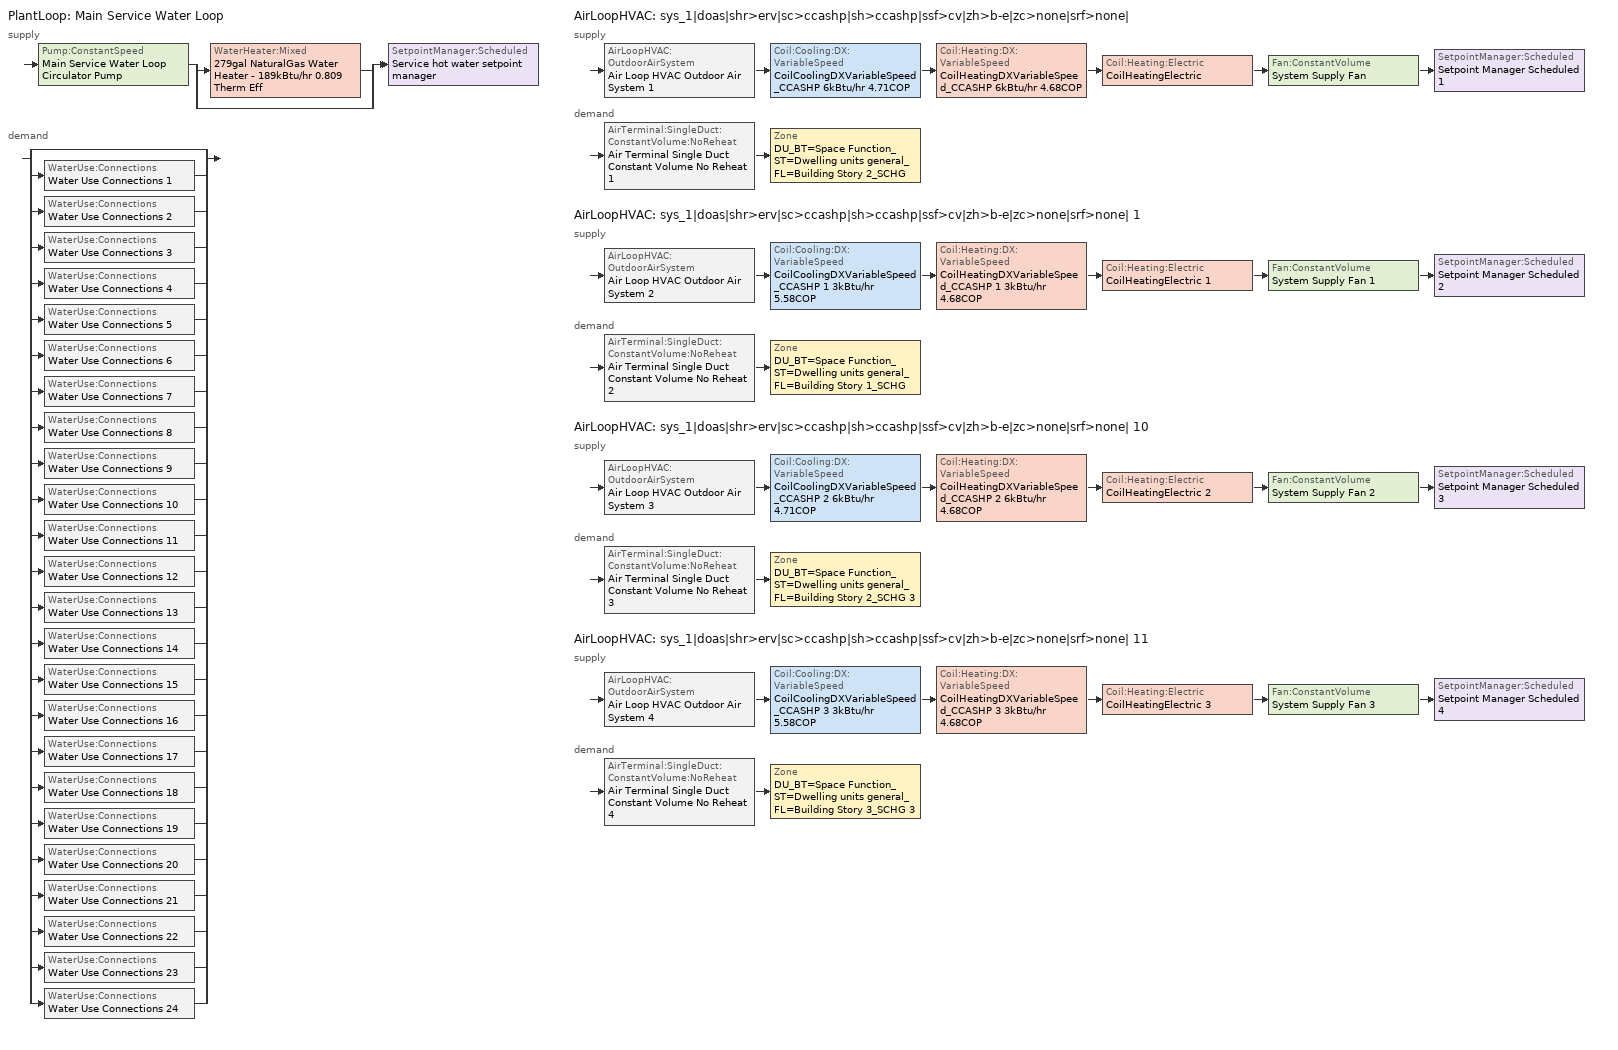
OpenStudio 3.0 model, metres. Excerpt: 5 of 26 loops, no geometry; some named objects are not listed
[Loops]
PlantLoop 'Main Service Water Loop'
 supply: Pump:ConstantSpeed 'Main Service Water Loop Circulator Pump' > split
  | WaterHeater:Mixed '279gal NaturalGas Water Heater - 189kBtu/hr 0.809 Therm Eff'
  | bypass
  join > SetpointManager:Scheduled 'Service hot water setpoint manager'
 demand: split
  | bypass
  | WaterUse:Connections 'Water Use Connections 1'
  | WaterUse:Connections 'Water Use Connections 2'
  | WaterUse:Connections 'Water Use Connections 3'
  | WaterUse:Connections 'Water Use Connections 4'
  | WaterUse:Connections 'Water Use Connections 5'
  | WaterUse:Connections 'Water Use Connections 6'
  | WaterUse:Connections 'Water Use Connections 7'
  | WaterUse:Connections 'Water Use Connections 8'
  | WaterUse:Connections 'Water Use Connections 9'
  | WaterUse:Connections 'Water Use Connections 10'
  | WaterUse:Connections 'Water Use Connections 11'
  | WaterUse:Connections 'Water Use Connections 12'
  | WaterUse:Connections 'Water Use Connections 13'
  | WaterUse:Connections 'Water Use Connections 14'
  | WaterUse:Connections 'Water Use Connections 15'
  | WaterUse:Connections 'Water Use Connections 16'
  | WaterUse:Connections 'Water Use Connections 17'
  | WaterUse:Connections 'Water Use Connections 18'
  | WaterUse:Connections 'Water Use Connections 19'
  | WaterUse:Connections 'Water Use Connections 20'
  | WaterUse:Connections 'Water Use Connections 21'
  | WaterUse:Connections 'Water Use Connections 22'
  | WaterUse:Connections 'Water Use Connections 23'
  | WaterUse:Connections 'Water Use Connections 24'
AirLoopHVAC 'sys_1|doas|shr>erv|sc>ccashp|sh>ccashp|ssf>cv|zh>b-e|zc>none|srf>none|'
 supply: AirLoopHVAC:OutdoorAirSystem 'Air Loop HVAC Outdoor Air System 1' > Coil:Cooling:DX:VariableSpeed 'CoilCoolingDXVariableSpeed_CCASHP 6kBtu/hr 4.71COP' > Coil:Heating:DX:VariableSpeed 'CoilHeatingDXVariableSpeed_CCASHP 6kBtu/hr 4.68COP' > Coil:Heating:Electric 'CoilHeatingElectric' > Fan:ConstantVolume 'System Supply Fan' > SetpointManager:Scheduled 'Setpoint Manager Scheduled 1'
 demand: AirTerminal:SingleDuct:ConstantVolume:NoReheat 'Air Terminal Single Duct Constant Volume No Reheat 1' > Zone 'DU_BT=Space Function_ST=Dwelling units general_FL=Building Story 2_SCHG'
AirLoopHVAC 'sys_1|doas|shr>erv|sc>ccashp|sh>ccashp|ssf>cv|zh>b-e|zc>none|srf>none| 1'
 supply: AirLoopHVAC:OutdoorAirSystem 'Air Loop HVAC Outdoor Air System 2' > Coil:Cooling:DX:VariableSpeed 'CoilCoolingDXVariableSpeed_CCASHP 1 3kBtu/hr 5.58COP' > Coil:Heating:DX:VariableSpeed 'CoilHeatingDXVariableSpeed_CCASHP 1 3kBtu/hr 4.68COP' > Coil:Heating:Electric 'CoilHeatingElectric 1' > Fan:ConstantVolume 'System Supply Fan 1' > SetpointManager:Scheduled 'Setpoint Manager Scheduled 2'
 demand: AirTerminal:SingleDuct:ConstantVolume:NoReheat 'Air Terminal Single Duct Constant Volume No Reheat 2' > Zone 'DU_BT=Space Function_ST=Dwelling units general_FL=Building Story 1_SCHG'
AirLoopHVAC 'sys_1|doas|shr>erv|sc>ccashp|sh>ccashp|ssf>cv|zh>b-e|zc>none|srf>none| 10'
 supply: AirLoopHVAC:OutdoorAirSystem 'Air Loop HVAC Outdoor Air System 3' > Coil:Cooling:DX:VariableSpeed 'CoilCoolingDXVariableSpeed_CCASHP 2 6kBtu/hr 4.71COP' > Coil:Heating:DX:VariableSpeed 'CoilHeatingDXVariableSpeed_CCASHP 2 6kBtu/hr 4.68COP' > Coil:Heating:Electric 'CoilHeatingElectric 2' > Fan:ConstantVolume 'System Supply Fan 2' > SetpointManager:Scheduled 'Setpoint Manager Scheduled 3'
 demand: AirTerminal:SingleDuct:ConstantVolume:NoReheat 'Air Terminal Single Duct Constant Volume No Reheat 3' > Zone 'DU_BT=Space Function_ST=Dwelling units general_FL=Building Story 2_SCHG 3'
AirLoopHVAC 'sys_1|doas|shr>erv|sc>ccashp|sh>ccashp|ssf>cv|zh>b-e|zc>none|srf>none| 11'
 supply: AirLoopHVAC:OutdoorAirSystem 'Air Loop HVAC Outdoor Air System 4' > Coil:Cooling:DX:VariableSpeed 'CoilCoolingDXVariableSpeed_CCASHP 3 3kBtu/hr 5.58COP' > Coil:Heating:DX:VariableSpeed 'CoilHeatingDXVariableSpeed_CCASHP 3 3kBtu/hr 4.68COP' > Coil:Heating:Electric 'CoilHeatingElectric 3' > Fan:ConstantVolume 'System Supply Fan 3' > SetpointManager:Scheduled 'Setpoint Manager Scheduled 4'
 demand: AirTerminal:SingleDuct:ConstantVolume:NoReheat 'Air Terminal Single Duct Constant Volume No Reheat 4' > Zone 'DU_BT=Space Function_ST=Dwelling units general_FL=Building Story 3_SCHG 3'
[Sizing:Zone] Zone Cooling Design Supply Air Temperature Input Method=SupplyAirTemperature; Zone Cooling Design Supply Air Temperature {C}=13; Zone Cooling Design Supply Air Temperature Difference {deltaC}=11.11; Zone Heating Design Supply Air Temperature Input Method=SupplyAirTemperature; Zone Heating Design Supply Air Temperature {C}=43; Zone Heating Design Supply Air Temperature Difference {deltaC}=11.11; Zone Cooling Design Supply Air Humidity Ratio {kg-H2O/kg-air}=0.0085; Zone Heating Design Supply Air Humidity Ratio {kg-H2O/kg-air}=0.008; Zone Heating Sizing Factor=1.3; Zone Cooling Sizing Factor=1.1; Cooling Design Air Flow Method=DesignDay; Heating Design Air Flow Method=DesignDay; Account for Dedicated Outdoor Air System=No; Dedicated Outdoor Air System Control Strategy=NeutralSupplyAir; Dedicated Outdoor Air Low Setpoint Temperature for Design {C}=autosize; Dedicated Outdoor Air High Setpoint Temperature for Design {C}=autosize
DU_BT=Space Function_ST=Dwelling units general_FL=Building Story 2_SCHG; DU_BT=Space Function_ST=Dwelling units general_FL=Building Story 1_SCHG; DU_BT=Space Function_ST=Dwelling units general_FL=Building Story 2_SCHG 3; DU_BT=Space Function_ST=Dwelling units general_FL=Building Story 3_SCHG 3
[Zone equipment]
DU_BT=Space Function_ST=Dwelling units general_FL=Building Story 2_SCHG: Air Terminal Single Duct Constant Volume No Reheat 1, DU_BT=Space Function_ST=Dwelling units general_FL=Building Story 2_SCHG VRF Indoor Unit, DU_BT=Space Function_ST=Dwelling units general_FL=Building Story 2_SCHG Unit Heater
DU_BT=Space Function_ST=Dwelling units general_FL=Building Story 1_SCHG: Air Terminal Single Duct Constant Volume No Reheat 2, DU_BT=Space Function_ST=Dwelling units general_FL=Building Story 1_SCHG VRF Indoor Unit, DU_BT=Space Function_ST=Dwelling units general_FL=Building Story 1_SCHG Unit Heater
DU_BT=Space Function_ST=Dwelling units general_FL=Building Story 2_SCHG 3: Air Terminal Single Duct Constant Volume No Reheat 3, DU_BT=Space Function_ST=Dwelling units general_FL=Building Story 2_SCHG 3 VRF Indoor Unit, DU_BT=Space Function_ST=Dwelling units general_FL=Building Story 2_SCHG 3 Unit Heater
DU_BT=Space Function_ST=Dwelling units general_FL=Building Story 3_SCHG 3: Air Terminal Single Duct Constant Volume No Reheat 4, DU_BT=Space Function_ST=Dwelling units general_FL=Building Story 3_SCHG 3 VRF Indoor Unit, DU_BT=Space Function_ST=Dwelling units general_FL=Building Story 3_SCHG 3 Unit Heater
[PlantLoop]
Main Service Water Loop: Glycol Concentration=0; Maximum Loop Temperature {C}=60; Minimum Loop Temperature {C}=10; Plant Loop Volume {m3}=Autocalculate; Load Distribution Scheme=Optimal
[Sizing:Plant]
Main Service Water Loop: Loop Type=Heating; Design Loop Exit Temperature {C}=60; Loop Design Temperature Difference {deltaC}=5; Sizing Option=NonCoincident; Zone Timesteps in Averaging Window=1; Coincident Sizing Factor Mode=None
[SetpointManager:Scheduled] Control Variable=Temperature
Name | Schedule
Service hot water setpoint manager | Service Water Loop Temp - 140F
Setpoint Manager Scheduled 1 | Makeup-Air Unit Supply Air Temp 23
Setpoint Manager Scheduled 2 | Makeup-Air Unit Supply Air Temp 24
Setpoint Manager Scheduled 3 | Makeup-Air Unit Supply Air Temp 25
Setpoint Manager Scheduled 4 | Makeup-Air Unit Supply Air Temp 26
[Pump:ConstantSpeed]
Main Service Water Loop Circulator Pump: Rated Flow Rate {m3/s}=autosize; Rated Pump Head {Pa}=156183; Rated Power Consumption {W}=autosize; Motor Efficiency=0.7; Fraction of Motor Inefficiencies to Fluid Stream=0; Pump Control Type=Intermittent; Design Power Sizing Method=PowerPerFlowPerPressure; Design Electric Power per Unit Flow Rate {W/(m3/s)}=348701.1; Design Shaft Power per Unit Flow Rate per Unit Head {W-s/m3-Pa}=1.28205
[WaterHeater:Mixed]
279gal NaturalGas Water Heater - 189kBtu/hr 0.809 Therm Eff: Tank Volume {m3}=1.05756; Setpoint Temperature Schedule=Service Water Loop Temp - 140F; Deadband Temperature Difference {deltaC}=2; Maximum Temperature Limit {C}=60; Heater Control Type=Cycle; Heater Maximum Capacity {W}=55257.3; Heater Fuel Type=NaturalGas; Heater Thermal Efficiency=0.808801; Part Load Factor Curve=SWH-EFFFPLR-NECB2011; Off Cycle Parasitic Fuel Consumption Rate {W}=100.559; Off Cycle Parasitic Fuel Type=NaturalGas; Off Cycle Parasitic Heat Fraction to Tank=0.8; On Cycle Parasitic Fuel Consumption Rate {W}=100.559; On Cycle Parasitic Fuel Type=NaturalGas; On Cycle Parasitic Heat Fraction to Tank=0; Ambient Temperature Indicator=Schedule; Ambient Temperature Schedule=Water Heater Ambient Temp Schedule - 70.0f; Off Cycle Loss Coefficient to Ambient Temperature {W/K}=12.5056; On Cycle Loss Coefficient to Ambient Temperature {W/K}=12.5056; Use Side Effectiveness=1; Source Side Effectiveness=1; Use Side Design Flow Rate {m3/s}=autosize; Source Side Design Flow Rate {m3/s}=autosize; Indirect Water Heating Recovery Time {hr}=1.5; Source Side Flow Control Mode=IndirectHeatPrimarySetpoint
[WaterUse:Connections]
Name | Water Use Equipment Name 1
Water Use Connections 1 | G n1 apartment Service Water Use 0.15gal/min
Water Use Connections 2 | G n2 apartment Service Water Use 0.15gal/min
Water Use Connections 3 | G ne apartment Service Water Use 0.15gal/min
Water Use Connections 4 | G nw apartment Service Water Use 0.15gal/min
Water Use Connections 5 | G s1 apartment Service Water Use 0.15gal/min
Water Use Connections 6 | G s2 apartment Service Water Use 0.15gal/min
Water Use Connections 7 | G sw apartment Service Water Use 0.15gal/min
Water Use Connections 8 | M n1 apartment Service Water Use 0.15gal/min
Water Use Connections 9 | M n2 apartment Service Water Use 0.15gal/min
Water Use Connections 10 | M ne apartment Service Water Use 0.15gal/min
Water Use Connections 11 | M nw apartment Service Water Use 0.15gal/min
Water Use Connections 12 | M s1 apartment Service Water Use 0.15gal/min
Water Use Connections 13 | M s2 apartment Service Water Use 0.15gal/min
Water Use Connections 14 | M se apartment Service Water Use 0.15gal/min
Water Use Connections 15 | M sw apartment Service Water Use 0.15gal/min
Water Use Connections 16 | Office Service Water Use 0.07gal/min
Water Use Connections 17 | T n1 apartment Service Water Use 0.15gal/min
Water Use Connections 18 | T n2 apartment Service Water Use 0.15gal/min
Water Use Connections 19 | T ne apartment Service Water Use 0.15gal/min
Water Use Connections 20 | T nw apartment Service Water Use 0.15gal/min
Water Use Connections 21 | T s1 apartment Service Water Use 0.15gal/min
Water Use Connections 22 | T s2 apartment Service Water Use 0.15gal/min
Water Use Connections 23 | T se apartment Service Water Use 0.15gal/min
Water Use Connections 24 | T sw apartment Service Water Use 0.15gal/min
[WaterUse:Equipment:Definition]
Name | Peak Flow Rate {m3/s} | Target Temperature Schedule | Sensible Fraction Schedule | Latent Fraction Schedule
G n1 apartment Service Water Use Def 0.15gal/min | 9.37425e-06 | Schedule Ruleset 5 | Schedule Ruleset 3 | Schedule Ruleset 4
G n2 apartment Service Water Use Def 0.15gal/min | 9.37425e-06 | Schedule Ruleset 8 | Schedule Ruleset 6 | Schedule Ruleset 7
G ne apartment Service Water Use Def 0.15gal/min | 9.37425e-06 | Schedule Ruleset 11 | Schedule Ruleset 9 | Schedule Ruleset 10
G nw apartment Service Water Use Def 0.15gal/min | 9.37425e-06 | Schedule Ruleset 14 | Schedule Ruleset 12 | Schedule Ruleset 13
G s1 apartment Service Water Use Def 0.15gal/min | 9.37425e-06 | Schedule Ruleset 17 | Schedule Ruleset 15 | Schedule Ruleset 16
G s2 apartment Service Water Use Def 0.15gal/min | 9.37425e-06 | Schedule Ruleset 20 | Schedule Ruleset 18 | Schedule Ruleset 19
G sw apartment Service Water Use Def 0.15gal/min | 9.37425e-06 | Schedule Ruleset 23 | Schedule Ruleset 21 | Schedule Ruleset 22
M n1 apartment Service Water Use Def 0.15gal/min | 9.37425e-06 | Schedule Ruleset 26 | Schedule Ruleset 24 | Schedule Ruleset 25
M n2 apartment Service Water Use Def 0.15gal/min | 9.37425e-06 | Schedule Ruleset 29 | Schedule Ruleset 27 | Schedule Ruleset 28
M ne apartment Service Water Use Def 0.15gal/min | 9.37425e-06 | Schedule Ruleset 32 | Schedule Ruleset 30 | Schedule Ruleset 31
M nw apartment Service Water Use Def 0.15gal/min | 9.37425e-06 | Schedule Ruleset 35 | Schedule Ruleset 33 | Schedule Ruleset 34
M s1 apartment Service Water Use Def 0.15gal/min | 9.37425e-06 | Schedule Ruleset 38 | Schedule Ruleset 36 | Schedule Ruleset 37
M s2 apartment Service Water Use Def 0.15gal/min | 9.37425e-06 | Schedule Ruleset 41 | Schedule Ruleset 39 | Schedule Ruleset 40
M se apartment Service Water Use Def 0.15gal/min | 9.37425e-06 | Schedule Ruleset 44 | Schedule Ruleset 42 | Schedule Ruleset 43
M sw apartment Service Water Use Def 0.15gal/min | 9.37425e-06 | Schedule Ruleset 47 | Schedule Ruleset 45 | Schedule Ruleset 46
Office Service Water Use Def 0.07gal/min | 4.21841e-06 | Schedule Ruleset 50 | Schedule Ruleset 48 | Schedule Ruleset 49
T n1 apartment Service Water Use Def 0.15gal/min | 9.37425e-06 | Schedule Ruleset 53 | Schedule Ruleset 51 | Schedule Ruleset 52
T n2 apartment Service Water Use Def 0.15gal/min | 9.37425e-06 | Schedule Ruleset 56 | Schedule Ruleset 54 | Schedule Ruleset 55
T ne apartment Service Water Use Def 0.15gal/min | 9.37425e-06 | Schedule Ruleset 59 | Schedule Ruleset 57 | Schedule Ruleset 58
T nw apartment Service Water Use Def 0.15gal/min | 9.37425e-06 | Schedule Ruleset 62 | Schedule Ruleset 60 | Schedule Ruleset 61
T s1 apartment Service Water Use Def 0.15gal/min | 9.37425e-06 | Schedule Ruleset 65 | Schedule Ruleset 63 | Schedule Ruleset 64
T s2 apartment Service Water Use Def 0.15gal/min | 9.37425e-06 | Schedule Ruleset 68 | Schedule Ruleset 66 | Schedule Ruleset 67
T se apartment Service Water Use Def 0.15gal/min | 9.37425e-06 | Schedule Ruleset 71 | Schedule Ruleset 69 | Schedule Ruleset 70
T sw apartment Service Water Use Def 0.15gal/min | 9.37425e-06 | Schedule Ruleset 74 | Schedule Ruleset 72 | Schedule Ruleset 73
[WaterUse:Equipment]
Name | Water Use Equipment Definition | Space | Flow Rate Fraction Schedule
G n1 apartment Service Water Use 0.15gal/min | G n1 apartment Service Water Use Def 0.15gal/min | G N1 Apartment | NECB-G-Service Water Heating
G n2 apartment Service Water Use 0.15gal/min | G n2 apartment Service Water Use Def 0.15gal/min | G N2 Apartment | NECB-G-Service Water Heating
G ne apartment Service Water Use 0.15gal/min | G ne apartment Service Water Use Def 0.15gal/min | G NE Apartment | NECB-G-Service Water Heating
G nw apartment Service Water Use 0.15gal/min | G nw apartment Service Water Use Def 0.15gal/min | G NW Apartment | NECB-G-Service Water Heating
G s1 apartment Service Water Use 0.15gal/min | G s1 apartment Service Water Use Def 0.15gal/min | G S1 Apartment | NECB-G-Service Water Heating
G s2 apartment Service Water Use 0.15gal/min | G s2 apartment Service Water Use Def 0.15gal/min | G S2 Apartment | NECB-G-Service Water Heating
G sw apartment Service Water Use 0.15gal/min | G sw apartment Service Water Use Def 0.15gal/min | G SW Apartment | NECB-G-Service Water Heating
M n1 apartment Service Water Use 0.15gal/min | M n1 apartment Service Water Use Def 0.15gal/min | M N1 Apartment | NECB-G-Service Water Heating
M n2 apartment Service Water Use 0.15gal/min | M n2 apartment Service Water Use Def 0.15gal/min | M N2 Apartment | NECB-G-Service Water Heating
M ne apartment Service Water Use 0.15gal/min | M ne apartment Service Water Use Def 0.15gal/min | M NE Apartment | NECB-G-Service Water Heating
M nw apartment Service Water Use 0.15gal/min | M nw apartment Service Water Use Def 0.15gal/min | M NW Apartment | NECB-G-Service Water Heating
M s1 apartment Service Water Use 0.15gal/min | M s1 apartment Service Water Use Def 0.15gal/min | M S1 Apartment | NECB-G-Service Water Heating
M s2 apartment Service Water Use 0.15gal/min | M s2 apartment Service Water Use Def 0.15gal/min | M S2 Apartment | NECB-G-Service Water Heating
M se apartment Service Water Use 0.15gal/min | M se apartment Service Water Use Def 0.15gal/min | M SE Apartment | NECB-G-Service Water Heating
M sw apartment Service Water Use 0.15gal/min | M sw apartment Service Water Use Def 0.15gal/min | M SW Apartment | NECB-G-Service Water Heating
Office Service Water Use 0.07gal/min | Office Service Water Use Def 0.07gal/min | Office | NECB-C-Service Water Heating
T n1 apartment Service Water Use 0.15gal/min | T n1 apartment Service Water Use Def 0.15gal/min | T N1 Apartment | NECB-G-Service Water Heating
T n2 apartment Service Water Use 0.15gal/min | T n2 apartment Service Water Use Def 0.15gal/min | T N2 Apartment | NECB-G-Service Water Heating
T ne apartment Service Water Use 0.15gal/min | T ne apartment Service Water Use Def 0.15gal/min | T NE Apartment | NECB-G-Service Water Heating
T nw apartment Service Water Use 0.15gal/min | T nw apartment Service Water Use Def 0.15gal/min | T NW Apartment | NECB-G-Service Water Heating
T s1 apartment Service Water Use 0.15gal/min | T s1 apartment Service Water Use Def 0.15gal/min | T S1 Apartment | NECB-G-Service Water Heating
T s2 apartment Service Water Use 0.15gal/min | T s2 apartment Service Water Use Def 0.15gal/min | T S2 Apartment | NECB-G-Service Water Heating
T se apartment Service Water Use 0.15gal/min | T se apartment Service Water Use Def 0.15gal/min | T SE Apartment | NECB-G-Service Water Heating
T sw apartment Service Water Use 0.15gal/min | T sw apartment Service Water Use Def 0.15gal/min | T SW Apartment | NECB-G-Service Water Heating
[AirLoopHVAC] Design Supply Air Flow Rate {m3/s}=AutoSize
Name | Availability Schedule
sys_1|doas|shr>erv|sc>ccashp|sh>ccashp|ssf>cv|zh>b-e|zc>none|srf>none| | sys_1|doas|shr>none|sc>ccashp|sh>ccashp|ssf>cv|zh>b-e|zc>none|srf>none| Occ Sch
sys_1|doas|shr>erv|sc>ccashp|sh>ccashp|ssf>cv|zh>b-e|zc>none|srf>none| 1 | sys_1|doas|shr>none|sc>ccashp|sh>ccashp|ssf>cv|zh>b-e|zc>none|srf>none| 1 Occ Sch
sys_1|doas|shr>erv|sc>ccashp|sh>ccashp|ssf>cv|zh>b-e|zc>none|srf>none| 10 | sys_1|doas|shr>none|sc>ccashp|sh>ccashp|ssf>cv|zh>b-e|zc>none|srf>none| 10 Occ Sch
sys_1|doas|shr>erv|sc>ccashp|sh>ccashp|ssf>cv|zh>b-e|zc>none|srf>none| 11 | sys_1|doas|shr>none|sc>ccashp|sh>ccashp|ssf>cv|zh>b-e|zc>none|srf>none| 11 Occ Sch
[Sizing:System] Type of Load to Size On=VentilationRequirement; Design Outdoor Air Flow Rate {m3/s}=Autosize; Central Heating Maximum System Air Flow Ratio=1; Preheat Design Temperature {C}=7; Preheat Design Humidity Ratio {kg-H2O/kg-Air}=0.008; Precool Design Temperature {C}=13; Precool Design Humidity Ratio {kg-H2O/kg-Air}=0.008; Central Cooling Design Supply Air Temperature {C}=19.9; Central Heating Design Supply Air Temperature {C}=20; Sizing Option=NonCoincident; 100% Outdoor Air in Cooling=Yes; 100% Outdoor Air in Heating=Yes; Central Cooling Design Supply Air Humidity Ratio {kg-H2O/kg-Air}=0.0085; Central Heating Design Supply Air Humidity Ratio {kg-H2O/kg-Air}=0.008; Cooling Design Air Flow Method=DesignDay; Cooling Design Air Flow Rate {m3/s}=0; Heating Design Air Flow Method=DesignDay; Heating Design Air Flow Rate {m3/s}=0; System Outdoor Air Method=ZoneSum; Zone Maximum Outdoor Air Fraction=1; Cooling Supply Air Flow Rate Per Floor Area {m3/s-m2}=0.00996765; Cooling Fraction of Autosized Cooling Supply Air Flow Rate=1; Cooling Supply Air Flow Rate Per Unit Cooling Capacity {m3/s-W}=3.94755e-05; Heating Supply Air Flow Rate Per Floor Area {m3/s-m2}=0.00996765; Heating Fraction of Autosized Heating Supply Air Flow Rate=1; Heating Fraction of Autosized Cooling Supply Air Flow Rate=1; Heating Supply Air Flow Rate Per Unit Heating Capacity {m3/s-W}=3.15882e-05; Cooling Design Capacity Method=CoolingDesignCapacity; Cooling Design Capacity {W}=autosize; Cooling Design Capacity Per Floor Area {W/m2}=234.7; Fraction of Autosized Cooling Design Capacity=1; Heating Design Capacity Method=HeatingDesignCapacity; Heating Design Capacity {W}=autosize; Heating Design Capacity Per Floor Area {W/m2}=157; Fraction of Autosized Heating Design Capacity=1; Central Cooling Capacity Control Method=OnOff
sys_1|doas|shr>erv|sc>ccashp|sh>ccashp|ssf>cv|zh>b-e|zc>none|srf>none|; sys_1|doas|shr>erv|sc>ccashp|sh>ccashp|ssf>cv|zh>b-e|zc>none|srf>none| 1; sys_1|doas|shr>erv|sc>ccashp|sh>ccashp|ssf>cv|zh>b-e|zc>none|srf>none| 10; sys_1|doas|shr>erv|sc>ccashp|sh>ccashp|ssf>cv|zh>b-e|zc>none|srf>none| 11
[Fan:ConstantVolume] Availability Schedule=Always On Discrete; Fan Total Efficiency=0.39975; Maximum Flow Rate {m3/s}=AutoSize; Motor Efficiency=0.615
Name | Pressure Rise {Pa}
System Supply Fan; System Supply Fan 1; System Supply Fan 2; System Supply Fan 3 | 640
DU_BT=Space Function_ST=Dwelling units general_FL=Building Story 2_SCHG Unit Heater Fan; DU_BT=Space Function_ST=Dwelling units general_FL=Building Story 1_SCHG Unit Heater Fan; DU_BT=Space Function_ST=Dwelling units general_FL=Building Story 2_SCHG 3 Unit Heater Fan; DU_BT=Space Function_ST=Dwelling units general_FL=Building Story 3_SCHG 3 Unit Heater Fan | 36.8769
[Coil:Cooling:DX:VariableSpeed] Nominal Speed Level=1; Rated Air Flow Rate At Selected Nominal Speed Level {m3/s}=autosize; Nominal Time for Condensate to Begin Leaving the Coil {s}=0; Initial Moisture Evaporation Rate Divided by Steady-State AC Latent Capacity=0; Condenser Type=AirCooled; Evaporative Condenser Pump Rated Power Consumption {W}=0; Crankcase Heater Capacity {W}=0; Maximum Outdoor Dry-Bulb Temperature for Crankcase Heater Operation {C}=10; Minimum Outdoor Dry-Bulb Temperature for Compressor Operation {C}=-25; Basin Heater Capacity {W/K}=0; Basin Heater Setpoint Temperature {C}=2
Name | Gross Rated Total Cooling Capacity At Selected Nominal Speed Level {W} | Energy Part Load Fraction Curve
CoilCoolingDXVariableSpeed_CCASHP 6kBtu/hr 4.71COP | 1815.51 | Mitsubishi Hyper Heating VRF Outdoor Unit CPLFFPLR curve
CoilCoolingDXVariableSpeed_CCASHP 1 3kBtu/hr 5.58COP | 907.753 | Mitsubishi Hyper Heating VRF Outdoor Unit CPLFFPLR curve 1
CoilCoolingDXVariableSpeed_CCASHP 2 6kBtu/hr 4.71COP | 1815.51 | Mitsubishi Hyper Heating VRF Outdoor Unit CPLFFPLR curve 12
CoilCoolingDXVariableSpeed_CCASHP 3 3kBtu/hr 5.58COP | 907.753 | Mitsubishi Hyper Heating VRF Outdoor Unit CPLFFPLR curve 18
[Coil:Heating:Electric] Availability Schedule=Always On Discrete
CoilHeatingElectric; CoilHeatingElectric 1; CoilHeatingElectric 2; CoilHeatingElectric 3; DU_BT=Space Function_ST=Dwelling units general_FL=Building Story 2_SCHG Unit Heater Htg Coil; DU_BT=Space Function_ST=Dwelling units general_FL=Building Story 1_SCHG Unit Heater Htg Coil; DU_BT=Space Function_ST=Dwelling units general_FL=Building Story 2_SCHG 3 Unit Heater Htg Coil; DU_BT=Space Function_ST=Dwelling units general_FL=Building Story 3_SCHG 3 Unit Heater Htg Coil
[Coil:Heating:DX:VariableSpeed] Nominal Speed Level=1; Rated Air Flow Rate At Selected Nominal Speed Level {m3/s}=autosize; Minimum Outdoor Dry-Bulb Temperature for Compressor Operation {C}=-25; Maximum Outdoor Dry-Bulb Temperature for Defrost Operation {C}=5; Crankcase Heater Capacity {W}=0.001; Maximum Outdoor Dry-Bulb Temperature for Crankcase Heater Operation {C}=10; Defrost Strategy=ReverseCycle; Defrost Control=OnDemand; Defrost Time Period Fraction=0.166667; Resistive Defrost Heater Capacity {W}=autosize
Name | Rated Heating Capacity At Selected Nominal Speed Level {W} | Energy Part Load Fraction Curve | Defrost Energy Input Ratio Function of Temperature Curve
CoilHeatingDXVariableSpeed_CCASHP 6kBtu/hr 4.68COP | 1815.51 | Mitsubishi Hyper Heating VRF Outdoor Unit HPLFFPLR curve | Mitsubishi Hyper Heating VRF Outdoor Unit Defrost HEIRFT curve
CoilHeatingDXVariableSpeed_CCASHP 1 3kBtu/hr 4.68COP | 907.753 | Mitsubishi Hyper Heating VRF Outdoor Unit HPLFFPLR curve 1 | Mitsubishi Hyper Heating VRF Outdoor Unit Defrost HEIRFT curve 1
CoilHeatingDXVariableSpeed_CCASHP 2 6kBtu/hr 4.68COP | 1815.51 | Mitsubishi Hyper Heating VRF Outdoor Unit HPLFFPLR curve 12 | Mitsubishi Hyper Heating VRF Outdoor Unit Defrost HEIRFT curve 2
CoilHeatingDXVariableSpeed_CCASHP 3 3kBtu/hr 4.68COP | 907.753 | Mitsubishi Hyper Heating VRF Outdoor Unit HPLFFPLR curve 18 | Mitsubishi Hyper Heating VRF Outdoor Unit Defrost HEIRFT curve 3
[Controller:OutdoorAir] Minimum Outdoor Air Flow Rate {m3/s}=autosize; Maximum Outdoor Air Flow Rate {m3/s}=Autosize; Economizer Control Type=NoEconomizer; Economizer Control Action Type=ModulateFlow; Economizer Maximum Limit Dry-Bulb Temperature {C}=28; Economizer Maximum Limit Enthalpy {J/kg}=64000; Economizer Minimum Limit Dry-Bulb Temperature {C}=-100; Lockout Type=NoLockout; Minimum Limit Type=FixedMinimum; High Humidity Control=No; Heat Recovery Bypass Control Type=BypassWhenWithinEconomizerLimits
Name | Minimum Outdoor Air Schedule | Controller Mechanical Ventilation
Controller Outdoor Air 1 | sys_1|doas|shr>none|sc>ccashp|sh>ccashp|ssf>cv|zh>b-e|zc>none|srf>none| Occ Sch | Controller Mechanical Ventilation 1
Controller Outdoor Air 2 | sys_1|doas|shr>none|sc>ccashp|sh>ccashp|ssf>cv|zh>b-e|zc>none|srf>none| 1 Occ Sch | Controller Mechanical Ventilation 2
Controller Outdoor Air 3 | sys_1|doas|shr>none|sc>ccashp|sh>ccashp|ssf>cv|zh>b-e|zc>none|srf>none| 10 Occ Sch | Controller Mechanical Ventilation 3
Controller Outdoor Air 4 | sys_1|doas|shr>none|sc>ccashp|sh>ccashp|ssf>cv|zh>b-e|zc>none|srf>none| 11 Occ Sch | Controller Mechanical Ventilation 4
[Controller:MechanicalVentilation] Availability Schedule=Always On Discrete; System Outdoor Air Method=ZoneSum
Controller Mechanical Ventilation 1; Controller Mechanical Ventilation 2; Controller Mechanical Ventilation 3; Controller Mechanical Ventilation 4
[AirLoopHVAC:OutdoorAirSystem]
Name | Controller
Air Loop HVAC Outdoor Air System 1 | Controller Outdoor Air 1
Air Loop HVAC Outdoor Air System 2 | Controller Outdoor Air 2
Air Loop HVAC Outdoor Air System 3 | Controller Outdoor Air 3
Air Loop HVAC Outdoor Air System 4 | Controller Outdoor Air 4
[AirTerminal:SingleDuct:ConstantVolume:NoReheat] Availability Schedule=Always On Discrete; Maximum Air Flow Rate {m3/s}=AutoSize
Air Terminal Single Duct Constant Volume No Reheat 1; Air Terminal Single Duct Constant Volume No Reheat 2; Air Terminal Single Duct Constant Volume No Reheat 3; Air Terminal Single Duct Constant Volume No Reheat 4
[Fan:OnOff] Availability Schedule=Always On Discrete; Fan Total Efficiency=0.39975; Pressure Rise {Pa}=36.8769; Maximum Flow Rate {m3/s}=autosize; Motor Efficiency=0.615; Motor In Airstream Fraction=1
Name | Fan Power Ratio Function of Speed Ratio Curve | Fan Efficiency Ratio Function of Speed Ratio Curve
DU_BT=Space Function_ST=Dwelling units general_FL=Building Story 2_SCHG VRF Fan | Fan On Off Power Curve | Fan On Off Efficiency Curve
DU_BT=Space Function_ST=Dwelling units general_FL=Building Story 1_SCHG VRF Fan | Fan On Off Power Curve 1 | Fan On Off Efficiency Curve 1
DU_BT=Space Function_ST=Dwelling units general_FL=Building Story 2_SCHG 3 VRF Fan | Fan On Off Power Curve 2 | Fan On Off Efficiency Curve 2
DU_BT=Space Function_ST=Dwelling units general_FL=Building Story 3_SCHG 3 VRF Fan | Fan On Off Power Curve 3 | Fan On Off Efficiency Curve 3
[Coil:Cooling:DX:VariableRefrigerantFlow] Availability Schedule=Always On Discrete; Rated Total Cooling Capacity {W}=autosize; Rated Sensible Heat Ratio=autosize; Rated Air Flow Rate {m3/s}=autosize
Name | Cooling Capacity Ratio Modifier Function of Temperature Curve | Cooling Capacity Modifier Curve Function of Flow Fraction
DU_BT=Space Function_ST=Dwelling units general_FL=Building Story 2_SCHG VRF Clg Coil | VRFTUCoolCapFT | VRFACCoolCapFFF
DU_BT=Space Function_ST=Dwelling units general_FL=Building Story 1_SCHG VRF Clg Coil | VRFTUCoolCapFT 1 | VRFACCoolCapFFF 1
DU_BT=Space Function_ST=Dwelling units general_FL=Building Story 2_SCHG 3 VRF Clg Coil | VRFTUCoolCapFT 2 | VRFACCoolCapFFF 2
DU_BT=Space Function_ST=Dwelling units general_FL=Building Story 3_SCHG 3 VRF Clg Coil | VRFTUCoolCapFT 3 | VRFACCoolCapFFF 3
[Coil:Heating:DX:VariableRefrigerantFlow] Availability Schedule=Always On Discrete; Rated Total Heating Capacity {W}=autosize; Rated Air Flow Rate {m3/s}=autosize
Name | Heating Capacity Ratio Modifier Function of Temperature Curve | Heating Capacity Modifier Function of Flow Fraction Curve
DU_BT=Space Function_ST=Dwelling units general_FL=Building Story 2_SCHG VRF Htg Coil | Coil Heating DX Variable Refrigerant Flow 1 VRFTUHeatCAPFT | Coil Heating DX Variable Refrigerant Flow 1 VRFACCoolCapFFF
DU_BT=Space Function_ST=Dwelling units general_FL=Building Story 1_SCHG VRF Htg Coil | Coil Heating DX Variable Refrigerant Flow 1 VRFTUHeatCAPFT 1 | Coil Heating DX Variable Refrigerant Flow 1 VRFACCoolCapFFF 1
DU_BT=Space Function_ST=Dwelling units general_FL=Building Story 2_SCHG 3 VRF Htg Coil | Coil Heating DX Variable Refrigerant Flow 1 VRFTUHeatCAPFT 2 | Coil Heating DX Variable Refrigerant Flow 1 VRFACCoolCapFFF 2
DU_BT=Space Function_ST=Dwelling units general_FL=Building Story 3_SCHG 3 VRF Htg Coil | Coil Heating DX Variable Refrigerant Flow 1 VRFTUHeatCAPFT 3 | Coil Heating DX Variable Refrigerant Flow 1 VRFACCoolCapFFF 3
[ZoneHVAC:TerminalUnit:VariableRefrigerantFlow] Terminal Unit Availability schedule=Always On Discrete; Supply Air Flow Rate During Cooling Operation {m3/s}=autosize; Supply Air Flow Rate When No Cooling is Needed {m3/s}=autosize; Supply Air Flow Rate During Heating Operation {m3/s}=autosize; Supply Air Flow Rate When No Heating is Needed {m3/s}=autosize; Outdoor Air Flow Rate During Cooling Operation {m3/s}=1e-06; Outdoor Air Flow Rate During Heating Operation {m3/s}=1e-06; Outdoor Air Flow Rate When No Cooling or Heating is Needed {m3/s}=1e-06; Supply Air Fan Operating Mode Schedule=Always Off Discrete; Zone Terminal Unit On Parasitic Electric Energy Use {W}=1e-06; Zone Terminal Unit Off Parasitic Electric Energy Use {W}=1e-06; Rated Total Heating Capacity Sizing Ratio {W/W}=1.3; Maximum Supply Air Temperature from Supplemental Heater {C}=Autosize; Maximum Outdoor Dry-Bulb Temperature for Supplemental Heater Operation {C}=21
Name | Supply Air Fan | Cooling Coil | Heating Coil
DU_BT=Space Function_ST=Dwelling units general_FL=Building Story 2_SCHG VRF Indoor Unit | DU_BT=Space Function_ST=Dwelling units general_FL=Building Story 2_SCHG VRF Fan | DU_BT=Space Function_ST=Dwelling units general_FL=Building Story 2_SCHG VRF Clg Coil | DU_BT=Space Function_ST=Dwelling units general_FL=Building Story 2_SCHG VRF Htg Coil
DU_BT=Space Function_ST=Dwelling units general_FL=Building Story 1_SCHG VRF Indoor Unit | DU_BT=Space Function_ST=Dwelling units general_FL=Building Story 1_SCHG VRF Fan | DU_BT=Space Function_ST=Dwelling units general_FL=Building Story 1_SCHG VRF Clg Coil | DU_BT=Space Function_ST=Dwelling units general_FL=Building Story 1_SCHG VRF Htg Coil
DU_BT=Space Function_ST=Dwelling units general_FL=Building Story 2_SCHG 3 VRF Indoor Unit | DU_BT=Space Function_ST=Dwelling units general_FL=Building Story 2_SCHG 3 VRF Fan | DU_BT=Space Function_ST=Dwelling units general_FL=Building Story 2_SCHG 3 VRF Clg Coil | DU_BT=Space Function_ST=Dwelling units general_FL=Building Story 2_SCHG 3 VRF Htg Coil
DU_BT=Space Function_ST=Dwelling units general_FL=Building Story 3_SCHG 3 VRF Indoor Unit | DU_BT=Space Function_ST=Dwelling units general_FL=Building Story 3_SCHG 3 VRF Fan | DU_BT=Space Function_ST=Dwelling units general_FL=Building Story 3_SCHG 3 VRF Clg Coil | DU_BT=Space Function_ST=Dwelling units general_FL=Building Story 3_SCHG 3 VRF Htg Coil
[ZoneHVAC:UnitHeater] Availability Schedule=Always On Discrete; Maximum Supply Air Flow Rate {m3/s}=autosize; Fan Control Type=OnOff; Maximum Hot Water Flow Rate {m3/s}=autosize; Minimum Hot Water Flow Rate {m3/s}=0; Heating Convergence Tolerance=0.001
Name | Supply Air Fan | Heating Coil
DU_BT=Space Function_ST=Dwelling units general_FL=Building Story 2_SCHG Unit Heater | DU_BT=Space Function_ST=Dwelling units general_FL=Building Story 2_SCHG Unit Heater Fan | DU_BT=Space Function_ST=Dwelling units general_FL=Building Story 2_SCHG Unit Heater Htg Coil
DU_BT=Space Function_ST=Dwelling units general_FL=Building Story 1_SCHG Unit Heater | DU_BT=Space Function_ST=Dwelling units general_FL=Building Story 1_SCHG Unit Heater Fan | DU_BT=Space Function_ST=Dwelling units general_FL=Building Story 1_SCHG Unit Heater Htg Coil
DU_BT=Space Function_ST=Dwelling units general_FL=Building Story 2_SCHG 3 Unit Heater | DU_BT=Space Function_ST=Dwelling units general_FL=Building Story 2_SCHG 3 Unit Heater Fan | DU_BT=Space Function_ST=Dwelling units general_FL=Building Story 2_SCHG 3 Unit Heater Htg Coil
DU_BT=Space Function_ST=Dwelling units general_FL=Building Story 3_SCHG 3 Unit Heater | DU_BT=Space Function_ST=Dwelling units general_FL=Building Story 3_SCHG 3 Unit Heater Fan | DU_BT=Space Function_ST=Dwelling units general_FL=Building Story 3_SCHG 3 Unit Heater Htg Coil
[Schedule:Constant]
Name | Value
Always On Discrete | 1
Always Off Discrete | 0
[Schedule:Ruleset]
Service Water Loop Temp - 140F: Default Day Schedule=Service Water Loop Temp - 140F Default
Water Heater Ambient Temp Schedule - 70.0f: Default Day Schedule=Water Heater Ambient Temp Schedule - 70.0f Default
Schedule Ruleset 3: Default Day Schedule=Schedule Day 6
Schedule Ruleset 4: Default Day Schedule=Schedule Day 7
Schedule Ruleset 5: Default Day Schedule=Schedule Day 8
NECB-G-Service Water Heating: Default Day Schedule=NECB-G-Service Water Heating Default
Schedule Ruleset 6: Default Day Schedule=Schedule Day 9
Schedule Ruleset 7: Default Day Schedule=Schedule Day 10
Schedule Ruleset 8: Default Day Schedule=Schedule Day 11
Schedule Ruleset 9: Default Day Schedule=Schedule Day 12
Schedule Ruleset 10: Default Day Schedule=Schedule Day 13
Schedule Ruleset 11: Default Day Schedule=Schedule Day 14
Schedule Ruleset 12: Default Day Schedule=Schedule Day 15
Schedule Ruleset 13: Default Day Schedule=Schedule Day 16
Schedule Ruleset 14: Default Day Schedule=Schedule Day 17
Schedule Ruleset 15: Default Day Schedule=Schedule Day 18
Schedule Ruleset 16: Default Day Schedule=Schedule Day 19
Schedule Ruleset 17: Default Day Schedule=Schedule Day 20
Schedule Ruleset 18: Default Day Schedule=Schedule Day 21
Schedule Ruleset 19: Default Day Schedule=Schedule Day 22
Schedule Ruleset 20: Default Day Schedule=Schedule Day 23
Schedule Ruleset 21: Default Day Schedule=Schedule Day 24
Schedule Ruleset 22: Default Day Schedule=Schedule Day 25
Schedule Ruleset 23: Default Day Schedule=Schedule Day 26
Schedule Ruleset 24: Default Day Schedule=Schedule Day 27
Schedule Ruleset 25: Default Day Schedule=Schedule Day 28
Schedule Ruleset 26: Default Day Schedule=Schedule Day 29
Schedule Ruleset 27: Default Day Schedule=Schedule Day 30
Schedule Ruleset 28: Default Day Schedule=Schedule Day 31
Schedule Ruleset 29: Default Day Schedule=Schedule Day 32
Schedule Ruleset 30: Default Day Schedule=Schedule Day 33
Schedule Ruleset 31: Default Day Schedule=Schedule Day 34
Schedule Ruleset 32: Default Day Schedule=Schedule Day 35
Schedule Ruleset 33: Default Day Schedule=Schedule Day 36
Schedule Ruleset 34: Default Day Schedule=Schedule Day 37
Schedule Ruleset 35: Default Day Schedule=Schedule Day 38
Schedule Ruleset 36: Default Day Schedule=Schedule Day 39
Schedule Ruleset 37: Default Day Schedule=Schedule Day 40
Schedule Ruleset 38: Default Day Schedule=Schedule Day 41
Schedule Ruleset 39: Default Day Schedule=Schedule Day 42
Schedule Ruleset 40: Default Day Schedule=Schedule Day 43
Schedule Ruleset 41: Default Day Schedule=Schedule Day 44
Schedule Ruleset 42: Default Day Schedule=Schedule Day 45
Schedule Ruleset 43: Default Day Schedule=Schedule Day 46
Schedule Ruleset 44: Default Day Schedule=Schedule Day 47
Schedule Ruleset 45: Default Day Schedule=Schedule Day 48
Schedule Ruleset 46: Default Day Schedule=Schedule Day 49
Schedule Ruleset 47: Default Day Schedule=Schedule Day 50
Schedule Ruleset 48: Default Day Schedule=Schedule Day 51
Schedule Ruleset 49: Default Day Schedule=Schedule Day 52
Schedule Ruleset 50: Default Day Schedule=Schedule Day 53
NECB-C-Service Water Heating: Default Day Schedule=NECB-C-Service Water Heating Default
Schedule Ruleset 51: Default Day Schedule=Schedule Day 54
Schedule Ruleset 52: Default Day Schedule=Schedule Day 55
Schedule Ruleset 53: Default Day Schedule=Schedule Day 56
Schedule Ruleset 54: Default Day Schedule=Schedule Day 57
Schedule Ruleset 55: Default Day Schedule=Schedule Day 58
Schedule Ruleset 56: Default Day Schedule=Schedule Day 59
Schedule Ruleset 57: Default Day Schedule=Schedule Day 60
Schedule Ruleset 58: Default Day Schedule=Schedule Day 61
Schedule Ruleset 59: Default Day Schedule=Schedule Day 62
Schedule Ruleset 60: Default Day Schedule=Schedule Day 63
Schedule Ruleset 61: Default Day Schedule=Schedule Day 64
Schedule Ruleset 62: Default Day Schedule=Schedule Day 65
Schedule Ruleset 63: Default Day Schedule=Schedule Day 66
Schedule Ruleset 64: Default Day Schedule=Schedule Day 67
Schedule Ruleset 65: Default Day Schedule=Schedule Day 68
Schedule Ruleset 66: Default Day Schedule=Schedule Day 69
Schedule Ruleset 67: Default Day Schedule=Schedule Day 70
Schedule Ruleset 68: Default Day Schedule=Schedule Day 71
Schedule Ruleset 69: Default Day Schedule=Schedule Day 72
Schedule Ruleset 70: Default Day Schedule=Schedule Day 73
Schedule Ruleset 71: Default Day Schedule=Schedule Day 74
Schedule Ruleset 72: Default Day Schedule=Schedule Day 75
Schedule Ruleset 73: Default Day Schedule=Schedule Day 76
Schedule Ruleset 74: Default Day Schedule=Schedule Day 77
Makeup-Air Unit Supply Air Temp 23: Default Day Schedule=Makeup Air Unit Supply Air Temp Default 23
Makeup-Air Unit Supply Air Temp 24: Default Day Schedule=Makeup Air Unit Supply Air Temp Default 24
Makeup-Air Unit Supply Air Temp 25: Default Day Schedule=Makeup Air Unit Supply Air Temp Default 25
Makeup-Air Unit Supply Air Temp 26: Default Day Schedule=Makeup Air Unit Supply Air Temp Default 26
sys_1|doas|shr>none|sc>ccashp|sh>ccashp|ssf>cv|zh>b-e|zc>none|srf>none| Occ Sch: Default Day Schedule=sys_1|doas|shr>none|sc>ccashp|sh>ccashp|ssf>cv|zh>b-e|zc>none|srf>none| Occ Sch Default; Summer Design Day Schedule=sys_1|doas|shr>none|sc>ccashp|sh>ccashp|ssf>cv|zh>b-e|zc>none|srf>none| Occ Sch Summer Design Day; Winter Design Day Schedule=sys_1|doas|shr>none|sc>ccashp|sh>ccashp|ssf>cv|zh>b-e|zc>none|srf>none| Occ Sch Winter Design Day
sys_1|doas|shr>none|sc>ccashp|sh>ccashp|ssf>cv|zh>b-e|zc>none|srf>none| 1 Occ Sch: Default Day Schedule=sys_1|doas|shr>none|sc>ccashp|sh>ccashp|ssf>cv|zh>b-e|zc>none|srf>none| 1 Occ Sch Default; Summer Design Day Schedule=sys_1|doas|shr>none|sc>ccashp|sh>ccashp|ssf>cv|zh>b-e|zc>none|srf>none| 1 Occ Sch Summer Design Day; Winter Design Day Schedule=sys_1|doas|shr>none|sc>ccashp|sh>ccashp|ssf>cv|zh>b-e|zc>none|srf>none| 1 Occ Sch Winter Design Day
sys_1|doas|shr>none|sc>ccashp|sh>ccashp|ssf>cv|zh>b-e|zc>none|srf>none| 10 Occ Sch: Default Day Schedule=sys_1|doas|shr>none|sc>ccashp|sh>ccashp|ssf>cv|zh>b-e|zc>none|srf>none| 10 Occ Sch Default; Summer Design Day Schedule=sys_1|doas|shr>none|sc>ccashp|sh>ccashp|ssf>cv|zh>b-e|zc>none|srf>none| 10 Occ Sch Summer Design Day; Winter Design Day Schedule=sys_1|doas|shr>none|sc>ccashp|sh>ccashp|ssf>cv|zh>b-e|zc>none|srf>none| 10 Occ Sch Winter Design Day
sys_1|doas|shr>none|sc>ccashp|sh>ccashp|ssf>cv|zh>b-e|zc>none|srf>none| 11 Occ Sch: Default Day Schedule=sys_1|doas|shr>none|sc>ccashp|sh>ccashp|ssf>cv|zh>b-e|zc>none|srf>none| 11 Occ Sch Default; Summer Design Day Schedule=sys_1|doas|shr>none|sc>ccashp|sh>ccashp|ssf>cv|zh>b-e|zc>none|srf>none| 11 Occ Sch Summer Design Day; Winter Design Day Schedule=sys_1|doas|shr>none|sc>ccashp|sh>ccashp|ssf>cv|zh>b-e|zc>none|srf>none| 11 Occ Sch Winter Design Day
[Schedule:Day]
Service Water Loop Temp - 140F Default; Schedule Day 8; Schedule Day 11; Schedule Day 14; Schedule Day 17; Schedule Day 20; Schedule Day 23; Schedule Day 26; Schedule Day 29; Schedule Day 32; Schedule Day 35; Schedule Day 38; Schedule Day 41; Schedule Day 44; Schedule Day 47; Schedule Day 50; Schedule Day 53; Schedule Day 56; Schedule Day 59; Schedule Day 62; Schedule Day 65; Schedule Day 68; Schedule Day 71; Schedule Day 74; Schedule Day 77: 24, 0, 60
Water Heater Ambient Temp Schedule - 70.0f Default: 24, 0, 21.1111
Schedule Day 6; Schedule Day 9; Schedule Day 12; Schedule Day 15; Schedule Day 18; Schedule Day 21; Schedule Day 24; Schedule Day 27; Schedule Day 30; Schedule Day 33; Schedule Day 36; Schedule Day 39; Schedule Day 42; Schedule Day 45; Schedule Day 48; Schedule Day 51; Schedule Day 54; Schedule Day 57; Schedule Day 60; Schedule Day 63; Schedule Day 66; Schedule Day 69; Schedule Day 72; Schedule Day 75: 24, 0, 0.2
Schedule Day 7; Schedule Day 10; Schedule Day 13; Schedule Day 16; Schedule Day 19; Schedule Day 22; Schedule Day 25; Schedule Day 28; Schedule Day 31; Schedule Day 34; Schedule Day 37; Schedule Day 40; Schedule Day 43; Schedule Day 46; Schedule Day 49; Schedule Day 52; Schedule Day 55; Schedule Day 58; Schedule Day 61; Schedule Day 64; Schedule Day 67; Schedule Day 70; Schedule Day 73; Schedule Day 76: 24, 0, 0.05
NECB-G-Service Water Heating Default; NECB-G-Service Water Heating Default|Wkdy Day: 1, 0, 0.1, 6, 0, 0.05, 7, 0, 0.2, 8, 0, 0.8, 9, 0, 0.7, 10, 0, 0.5, 11, 0, 0.4, 14, 0, 0.2, 15, 0, 0.3, 17, 0, 0.5, 19, 0, 0.7, 21, 0, 0.4, 23, 0, 0.2, 24, 0, 0.1
NECB-G-Service Water Heating Sat Day: 1, 0, 0.1, 7, 0, 0.05, 8, 0, 0.2, 11, 0, 0.5, 15, 0, 0.3, 16, 0, 0.7, 17, 0, 0.9, 19, 0, 0.7, 20, 0, 0.6, 21, 0, 0.5, 22, 0, 0.4, 23, 0, 0.3, 24, 0, 0.2
NECB-G-Service Water Heating Sun|Hol Day: 1, 0, 0.1, 8, 0, 0.05, 9, 0, 0.2, 11, 0, 0.3, 13, 0, 0.2, 14, 0, 0.3, 15, 0, 0.4, 16, 0, 0.5, 17, 0, 0.6, 18, 0, 0.7, 19, 0, 0.4, 20, 0, 0.3, 24, 0, 0.2
NECB-C-Service Water Heating Default; NECB-C-Service Water Heating Default|Wkdy Day: 8, 0, 0.05, 9, 0, 0.1, 10, 0, 0.2, 11, 0, 0.3, 12, 0, 0.4, 16, 0, 0.8, 17, 0, 0.6, 18, 0, 0.4, 19, 0, 0.3, 21, 0, 0.2, 24, 0, 0.05
NECB-C-Service Water Heating Sat Day: 8, 0, 0.05, 9, 0, 0.1, 10, 0, 0.2, 11, 0, 0.3, 12, 0, 0.5, 16, 0, 0.9, 17, 0, 0.7, 18, 0, 0.5, 19, 0, 0.3, 21, 0, 0.2, 24, 0, 0.05
NECB-C-Service Water Heating Sun|Hol Day: 8, 0, 0.05, 9, 0, 0.1, 10, 0, 0.2, 11, 0, 0.3, 12, 0, 0.5, 17, 0, 0.9, 18, 0, 0.5, 19, 0, 0.3, 24, 0, 0.05
Makeup Air Unit Supply Air Temp Default 23; Makeup Air Unit Supply Air Temp Default 24; Makeup Air Unit Supply Air Temp Default 25; Makeup Air Unit Supply Air Temp Default 26: 24, 0, 20
sys_1|doas|shr>none|sc>ccashp|sh>ccashp|ssf>cv|zh>b-e|zc>none|srf>none| Occ Sch Default; sys_1|doas|shr>none|sc>ccashp|sh>ccashp|ssf>cv|zh>b-e|zc>none|srf>none| Occ Sch Winter Design Day; sys_1|doas|shr>none|sc>ccashp|sh>ccashp|ssf>cv|zh>b-e|zc>none|srf>none| Occ Sch Summer Design Day; sys_1|doas|shr>none|sc>ccashp|sh>ccashp|ssf>cv|zh>b-e|zc>none|srf>none| 1 Occ Sch Default; sys_1|doas|shr>none|sc>ccashp|sh>ccashp|ssf>cv|zh>b-e|zc>none|srf>none| 1 Occ Sch Winter Design Day; sys_1|doas|shr>none|sc>ccashp|sh>ccashp|ssf>cv|zh>b-e|zc>none|srf>none| 1 Occ Sch Summer Design Day; sys_1|doas|shr>none|sc>ccashp|sh>ccashp|ssf>cv|zh>b-e|zc>none|srf>none| 10 Occ Sch Default; sys_1|doas|shr>none|sc>ccashp|sh>ccashp|ssf>cv|zh>b-e|zc>none|srf>none| 10 Occ Sch Winter Design Day; sys_1|doas|shr>none|sc>ccashp|sh>ccashp|ssf>cv|zh>b-e|zc>none|srf>none| 10 Occ Sch Summer Design Day; sys_1|doas|shr>none|sc>ccashp|sh>ccashp|ssf>cv|zh>b-e|zc>none|srf>none| 11 Occ Sch Default; sys_1|doas|shr>none|sc>ccashp|sh>ccashp|ssf>cv|zh>b-e|zc>none|srf>none| 11 Occ Sch Winter Design Day; sys_1|doas|shr>none|sc>ccashp|sh>ccashp|ssf>cv|zh>b-e|zc>none|srf>none| 11 Occ Sch Summer Design Day: 24, 0, 1
[Schedule:Rule] Date Specification Type=DateRange; Start Month=1; Start Day=1; End Month=12; End Day=31
Name | Schedule Ruleset | Rule Order | Day Schedule | Apply Monday | Apply Tuesday | Apply Wednesday | Apply Thursday | Apply Friday | Apply Saturday | Apply Sunday
Schedule Rule 32 | NECB-G-Service Water Heating | 2 | NECB-G-Service Water Heating Default|Wkdy Day | Yes | Yes | Yes | Yes | Yes
Schedule Rule 33 | NECB-G-Service Water Heating | 1 | NECB-G-Service Water Heating Sat Day |  |  |  |  |  | Yes
Schedule Rule 34 | NECB-G-Service Water Heating | 0 | NECB-G-Service Water Heating Sun|Hol Day |  |  |  |  |  |  | Yes
Schedule Rule 35 | NECB-C-Service Water Heating | 2 | NECB-C-Service Water Heating Default|Wkdy Day | Yes | Yes | Yes | Yes | Yes
Schedule Rule 36 | NECB-C-Service Water Heating | 1 | NECB-C-Service Water Heating Sat Day |  |  |  |  |  | Yes
Schedule Rule 37 | NECB-C-Service Water Heating | 0 | NECB-C-Service Water Heating Sun|Hol Day |  |  |  |  |  |  | Yes
[Curve:Quadratic] Coefficient1 Constant=0.8; Coefficient2 x=0.2; Coefficient3 x**2=0; Minimum Value of x=0.5; Maximum Value of x=1.5
VRFACCoolCapFFF; Coil Heating DX Variable Refrigerant Flow 1 VRFACCoolCapFFF; VRFACCoolCapFFF 1; Coil Heating DX Variable Refrigerant Flow 1 VRFACCoolCapFFF 1; VRFACCoolCapFFF 2; Coil Heating DX Variable Refrigerant Flow 1 VRFACCoolCapFFF 2; VRFACCoolCapFFF 3; Coil Heating DX Variable Refrigerant Flow 1 VRFACCoolCapFFF 3
[Curve:Biquadratic]
Name | Coefficient1 Constant | Coefficient2 x | Coefficient3 x**2 | Coefficient4 y | Coefficient5 y**2 | Coefficient6 x*y | Minimum Value of x | Maximum Value of x | Minimum Value of y | Maximum Value of y | Minimum Curve Output | Maximum Curve Output
VRFTUCoolCapFT; VRFTUCoolCapFT 1; VRFTUCoolCapFT 2; VRFTUCoolCapFT 3 | 0.0585884 | 0.0587397 | -0.000210275 | 0.010937 | -0.000121955 | -0.000524662 | 15 | 23.89 | 20 | 43.33 | 0.8083 | 1.2583
Coil Heating DX Variable Refrigerant Flow 1 VRFTUHeatCAPFT; Coil Heating DX Variable Refrigerant Flow 1 VRFTUHeatCAPFT 1; Coil Heating DX Variable Refrigerant Flow 1 VRFTUHeatCAPFT 2; Coil Heating DX Variable Refrigerant Flow 1 VRFTUHeatCAPFT 3 | 0.375444 | 0.0668191 | -0.00194171 | 0.0442618 | -0.000400958 | -0.00148198 | 21.11 | 27.22 | -15 | 18.33 | 0.6074 | 1
[Table:MultiVariableLookup]
Mitsubishi Hyper Heating VRF Outdoor Unit Defrost HEIRFT curve; Mitsubishi Hyper Heating VRF Outdoor Unit Defrost HEIRFT curve 1; Mitsubishi Hyper Heating VRF Outdoor Unit Defrost HEIRFT curve 2; Mitsubishi Hyper Heating VRF Outdoor Unit Defrost HEIRFT curve 3: LinearInterpolationOfTable, 2, BiQuadratic, SingleLineIndependentVariableWithMatrix, 1, 15, 27.2, -25, 6, Temperature, Temperature, Dimensionless, 2, 15, -25, 1.052, 15, -10, 1.052, 15, -8, 1.052, 15, -6, 1.052, 15, -4, 1.111, 15, -2, 1.149, 15, 0, 1.205, 15, 1, 1.205, 15, 2, 1.19, 15, 4, 1.052, 15, 6, 1, 27.2, -25, 1.052, 27.2, -10, 1.052, 27.2, -8, 1.052, 27.2, -6, 1.052, 27.2, -4, 1.111, 27.2, -2, 1.149, 27.2, 0, 1.205, 27.2, 1, 1.205, 27.2, 2, 1.19, 27.2, 4, 1.052, 27.2, 6, 1
Mitsubishi Hyper Heating VRF Outdoor Unit CPLFFPLR curve; Mitsubishi Hyper Heating VRF Outdoor Unit CPLFFPLR curve 1; Mitsubishi Hyper Heating VRF Outdoor Unit CPLFFPLR curve 12; Mitsubishi Hyper Heating VRF Outdoor Unit CPLFFPLR curve 18: LinearInterpolationOfTable, 2, cubic, SingleLineIndependentVariableWithMatrix, 1, 0, 1, Dimensionless, Dimensionless, 1, 0.1, 0.865, 0.2, 0.88, 0.3, 0.895, 0.4, 0.91, 0.5, 0.951, 0.556, 0.964, 0.694, 0.999, 0.833, 1.003, 0.972, 0.997, 1, 1
Mitsubishi Hyper Heating VRF Outdoor Unit HPLFFPLR curve; Mitsubishi Hyper Heating VRF Outdoor Unit HPLFFPLR curve 1; Mitsubishi Hyper Heating VRF Outdoor Unit HPLFFPLR curve 12; Mitsubishi Hyper Heating VRF Outdoor Unit HPLFFPLR curve 18: LinearInterpolationOfTable, 2, cubic, SingleLineIndependentVariableWithMatrix, 1, 0, 1, Dimensionless, Dimensionless, 1, 0.1, 0.865, 0.2, 0.88, 0.3, 0.895, 0.4, 0.91, 0.5, 0.923, 0.555, 0.943, 0.694, 0.969, 0.833, 0.997, 1, 1
[Curve:Cubic] Minimum Value of x=0; Maximum Value of x=1
Name | Coefficient1 Constant | Coefficient2 x | Coefficient3 x**2 | Coefficient4 x**3
Fan On Off Efficiency Curve; Fan On Off Efficiency Curve 1; Fan On Off Efficiency Curve 2; Fan On Off Efficiency Curve 3 | 1 | 0 | 0 | 0
SWH-EFFFPLR-NECB2011 | 0.7576 | 1.0071 | -1.4443 | 0.6844
[Curve:Exponent] Coefficient1 Constant=1; Coefficient2 Constant=0; Coefficient3 Constant=0; Minimum Value of x=0; Maximum Value of x=1
Fan On Off Power Curve; Fan On Off Power Curve 1; Fan On Off Power Curve 2; Fan On Off Power Curve 3
